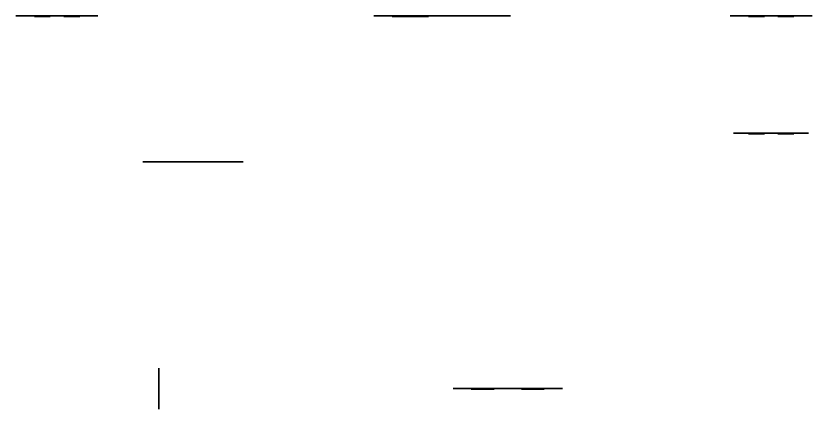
# Model space of a CAD drawing. Header units: inches. Extents: x -992 to 1318, y -395 to 1122.
# Drawn here: x 117.8 to 467.3, y -395.5 to -223 of the extents above; entities that cross this region are included whole.
import ezdxf

# ---------------------------------------------------------------- set-up
doc = ezdxf.new("R2010")
doc.units = ezdxf.units.IN
doc.header["$MEASUREMENT"] = 0
for name, color, linetype in [('Doors-01', 222, 'Continuous'), ('Doors-Design-02', 7, 'Continuous'), ('Doors-Design-03', 161, 'Continuous'), ('Doors-Design-04', 130, 'Continuous')]:
    doc.layers.add(name, color=color, linetype=linetype)

msp = doc.modelspace()

# ---------------------------------------------------------------- linework, layer by layer
at = {"layer": 'Doors-01', "extrusion": (0, -1, -2.22045e-16)}
for points, elevation in [([(151.79, -509.24), (153.79, -509.24), (153.79, -431.24), (117.79, -431.24), (117.79, -509.24), (119.79, -509.24), (119.79, -433.24), (151.79, -433.24)], 223), ([(119.79, -433.24), (151.79, -433.24), (151.79, -509.24), (119.79, -509.24)], 223), ([(125.89, -485.96), (132.89, -485.96), (132.89, -492.96), (125.89, -492.96)], 223.25), ([(145.79, -486.74), (138.79, -486.74), (138.79, -493.74), (145.79, -493.74)], 223.25), ([(276.89, -580.72), (276.89, -504.72), (304.89, -504.72), (304.89, -580.72)], 223), ([(282.89, -568.72), (282.89, -552.72), (298.89, -552.72), (298.89, -568.72)], 223.25), ([(465.29, -509.24), (467.29, -509.24), (467.29, -431.24), (431.29, -431.24), (431.29, -509.24), (433.29, -509.24), (433.29, -433.24), (465.29, -433.24)], 223), ([(433.29, -433.24), (465.29, -433.24), (465.29, -509.24), (433.29, -509.24)], 223), ([(439.39, -485.96), (446.39, -485.96), (446.39, -492.96), (439.39, -492.96)], 223.25), ([(459.29, -486.74), (452.29, -486.74), (452.29, -493.74), (459.29, -493.74)], 223.25), ([(217.48, -366.48), (217.48, -410.48), (195.48, -410.48), (173.48, -410.48), (173.48, -366.48), (195.48, -366.48)], 286.98), ([(174.77, -407.78), (174.77, -367.78), (194.77, -367.78), (194.77, -407.78)], 286.98), ([(215.48, -368.48), (215.48, -408.48), (195.48, -408.48), (175.48, -408.48), (175.48, -368.48), (195.48, -368.48)], 286.98), ([(176.77, -405.78), (176.77, -369.78), (192.77, -369.78), (192.77, -405.78)], 286.98), ([(176.77, -405.78), (176.77, -369.78), (192.77, -369.78), (192.77, -405.78)], 286.98), ([(215.48, -408.48), (215.48, -368.48), (195.48, -368.48), (195.48, -408.48)], 286.98), ([(213.48, -406.48), (213.48, -370.48), (197.48, -370.48), (197.48, -406.48)], 286.98), ([(213.48, -406.48), (213.48, -370.48), (197.48, -370.48), (197.48, -406.48)], 286.98), ([(311.72, -580.72), (311.72, -504.72), (333.72, -504.72), (355.72, -504.72), (355.72, -580.72), (357.72, -580.72), (357.72, -502.72), (333.72, -502.72), (309.72, -502.72), (309.72, -580.72)], 386.48), ([(333.72, -504.72), (333.72, -580.72), (311.72, -580.72), (311.72, -504.72)], 386.48), ([(327.7, -568.98), (317.7, -568.98), (317.7, -552.98), (327.7, -552.98)], 386.73)]:
    msp.add_lwpolyline(points, close=True, dxfattribs=dict(at, elevation=elevation))
at = {"layer": 'Doors-01', "extrusion": (0, -1, -2.22045e-16), "elevation": 223.25}
for points in [[(132.89, -443.42, 0.201602), (125.89, -448.94), (125.89, -478.96), (132.89, -478.96)], [(138.79, -444.2, -0.201602), (145.79, -449.72), (145.79, -479.74), (138.79, -479.74)], [(282.89, -520.14, -0.318534), (298.89, -510.83), (298.89, -546.72), (282.89, -546.72)], [(446.39, -443.42, 0.201602), (439.39, -448.94), (439.39, -478.96), (446.39, -478.96)], [(452.29, -444.2, -0.201602), (459.29, -449.72), (459.29, -479.74), (452.29, -479.74)]]:
    msp.add_lwpolyline(points, format="xyb", close=True, dxfattribs=at)
at = {"layer": 'Doors-01', "extrusion": (0, -1, -2.22045e-16), "elevation": 386.73}
msp.add_lwpolyline([(327.7, -511.09), (327.7, -546.98), (317.7, -546.98), (317.7, -515.97, -0.179332), (327.7, -511.11)], format="xyb", dxfattribs=at)
at = {"layer": 'Doors-01', "extrusion": (-2.54557e-30, -1, -2.22045e-16)}
for points, elevation in [([(333.72, -504.72), (333.72, -580.72), (355.72, -580.72), (355.72, -504.72)], 386.48), ([(339.73, -568.98), (349.73, -568.98), (349.73, -552.98), (339.73, -552.98)], 386.73)]:
    msp.add_lwpolyline(points, close=True, dxfattribs=dict(at, elevation=elevation))
at = {"layer": 'Doors-01', "extrusion": (-2.54557e-30, -1, -2.22045e-16), "elevation": 386.73}
msp.add_lwpolyline([(339.73, -511.09), (339.73, -546.98), (349.73, -546.98), (349.73, -515.97, 0.179332), (339.73, -511.11)], format="xyb", dxfattribs=at)
at = {"layer": 'Doors-01'}
msp.add_polyline3d([(276.89, -223, -580.72), (276.89, -223, -504.72), (332.89, -223, -504.72), (332.89, -223, -580.72), (334.89, -223, -580.72), (334.89, -223, -502.72), (274.89, -223, -502.72), (274.89, -223, -580.72)], close=True, dxfattribs=at)
at = {"layer": 'Doors-Design-02', "extrusion": (0, -1, -2.22045e-16), "elevation": 274.5}
msp.add_lwpolyline([(434.79, -509.24), (434.79, -433.24), (463.79, -433.24), (463.79, -509.24), (465.79, -509.24), (465.79, -431.24), (432.79, -431.24), (432.79, -509.24)], close=True, dxfattribs=at)
at = {"layer": 'Doors-Design-02', "extrusion": (-1, 1.83697e-16, 8.08242e-15), "elevation": -180.48}
for points in [[(395.48, -364.48), (395.48, -388.48), (377.48, -388.48), (377.48, -364.48)], [(393.48, -366.48), (393.48, -386.48), (379.48, -386.48), (379.48, -366.48)]]:
    msp.add_lwpolyline(points, close=True, dxfattribs=at)
at = {"layer": 'Doors-Design-03', "extrusion": (0, -1, -2.22045e-16), "elevation": 274.5}
msp.add_lwpolyline([(434.79, -509.24), (434.79, -433.24), (463.79, -433.24), (463.79, -509.24)], close=True, dxfattribs=at)
at = {"layer": 'Doors-Design-03', "extrusion": (-1, 1.83697e-16, 8.08242e-15), "elevation": -180.48}
for points in [[(393.48, -366.48), (393.48, -386.48), (379.48, -386.48), (379.48, -366.48)], [(393.48, -366.48), (393.48, -386.48), (379.48, -386.48), (379.48, -366.48)], [(391.48, -368.48), (391.48, -384.48), (381.48, -384.48), (381.48, -368.48)]]:
    msp.add_lwpolyline(points, close=True, dxfattribs=at)
at = {"layer": 'Doors-Design-04', "extrusion": (0, -1, -2.22045e-16), "elevation": 274.75}
for points in [[(446.39, -485.96), (446.39, -492.96), (439.39, -492.96), (439.39, -485.96)], [(452.29, -486.74), (452.29, -493.74), (459.29, -493.74), (459.29, -486.74)]]:
    msp.add_lwpolyline(points, close=True, dxfattribs=at)
for points in [[(439.39, -448.94), (439.39, -478.96), (446.39, -478.96), (446.39, -443.42, 0.201602)], [(459.29, -449.72), (459.29, -479.74), (452.29, -479.74), (452.29, -444.2, -0.201602)]]:
    msp.add_lwpolyline(points, format="xyb", close=True, dxfattribs=at)
at = {"layer": 'Doors-Design-04', "extrusion": (-1, 1.83697e-16, 8.08242e-15), "elevation": -180.48}
msp.add_lwpolyline([(391.48, -368.48), (391.48, -384.48), (381.48, -384.48), (381.48, -368.48)], close=True, dxfattribs=at)

doc.saveas('drawing.dxf')
